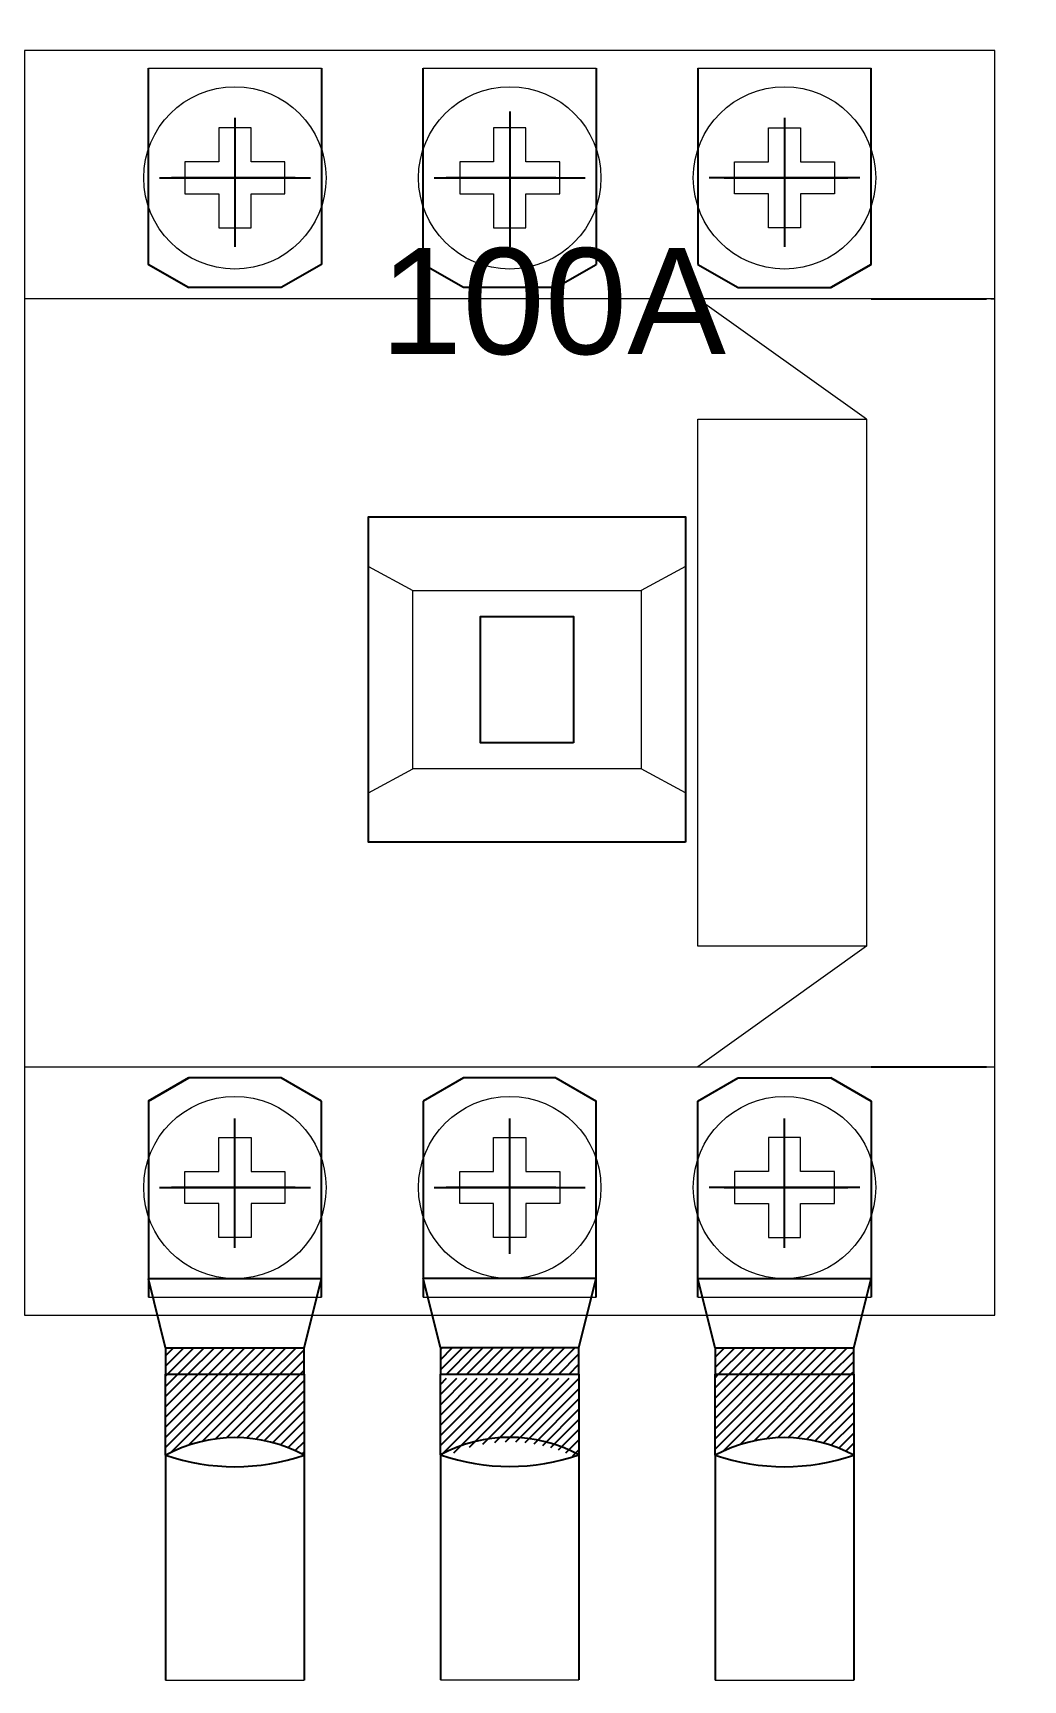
# Model space of a CAD drawing. Header units: millimetres. Extents: x 330554 to 656471, y 11007 to 130943.
# Drawn here: x 420833.1 to 420917.6, y 94432.4 to 94573 of the extents above; entities that cross this region are included whole.
import ezdxf

# ---------------------------------------------------------------- set-up
doc = ezdxf.new("R2010")
doc.units = ezdxf.units.MM
doc.header["$LTSCALE"] = 6
for name, color, linetype in [('BASBAR', 1, 'Continuous'), ('thước đo', 3, 'Continuous'), ('đèn báo pha', 10, 'Continuous')]:
    doc.layers.add(name, color=color, linetype=linetype)
doc.layers.add('M & E', color=5, linetype='Continuous', lineweight=30)
doc.styles.get("Standard").update_dxf_attribs({"font": 'VHELVCN.TTF', "height": 120})
pattern_1 = [(225, (119530.09674, 106156.1728), (0.4354782166, -0.4354782166), [])]

msp = doc.modelspace()

# ---------------------------------------------------------------- hatches: boundary and pattern name
at = {"layer": 'M & E', "lineweight": -2, "ltscale": 8}
h = msp.add_hatch(dxfattribs=at)
h.set_pattern_fill('ANSI31', color=256, scale=4.926874, angle=540, style=0)
h.set_pattern_definition(pattern_1)
h.paths.add_polyline_path([(420891.318, 94460.743), (420891.318, 94458.489), (420903.142, 94458.489), (420903.142, 94460.743)])
h = msp.add_hatch(dxfattribs=at)
h.set_pattern_fill('ANSI31', color=256, scale=4.926874, angle=540, style=0)
h.set_pattern_definition(pattern_1)
edge = h.paths.add_edge_path()
edge.add_line((420891.318, 94451.591), (420891.318, 94458.489))
edge.add_line((420891.318, 94458.489), (420903.142, 94458.489))
edge.add_line((420903.142, 94458.489), (420903.142, 94451.591))
edge.add_arc((420897.23, 94440.588), 12.491, 61.75026, 118.24974)
at = {"layer": 'đèn báo pha', "ltscale": 8}
h = msp.add_hatch(dxfattribs=at)
h.set_pattern_fill('ANSI31', color=2, scale=4.926874, angle=360, style=0)
h.set_pattern_definition([(225, (181477.7806, 64465.0399), (0.4354782166, -0.4354782166), [])])
edge = h.paths.add_edge_path()
edge.add_line((420531.265, 94451.252), (420531.265, 94458.15))
edge.add_line((420531.265, 94458.15), (420543.09, 94458.15))
edge.add_line((420543.09, 94458.15), (420543.09, 94451.252))
edge.add_arc((420537.178, 94440.249), 12.491, 781.75026, 838.24974)
edge = h.paths.add_edge_path()
edge.add_line((420931.328, 94560.239), (420931.328, 94573.049))
h = msp.add_hatch(dxfattribs=at)
h.set_pattern_fill('ANSI31', color=2, scale=4.926874, angle=360, style=0)
h.set_pattern_definition([(225, (181590.2806, 64465.0399), (0.4354782166, -0.4354782166), [])])
edge = h.paths.add_edge_path()
edge.add_line((420643.765, 94451.252), (420643.765, 94458.15))
edge.add_line((420643.765, 94458.15), (420655.59, 94458.15))
edge.add_line((420655.59, 94458.15), (420655.59, 94451.252))
edge.add_arc((420649.678, 94440.249), 12.491, 781.75026, 838.24974)
edge = h.paths.add_edge_path()
edge.add_line((421043.828, 94560.239), (421043.828, 94573.049))
h = msp.add_hatch(dxfattribs=at)
h.set_pattern_fill('ANSI31', color=2, scale=4.926874, angle=360, style=0)
h.set_pattern_definition([(225, (181701.8806, 64465.0399), (0.4354782166, -0.4354782166), [])])
edge = h.paths.add_edge_path()
edge.add_line((420755.365, 94451.252), (420755.365, 94458.15))
edge.add_line((420755.365, 94458.15), (420767.19, 94458.15))
edge.add_line((420767.19, 94458.15), (420767.19, 94451.252))
edge.add_arc((420761.278, 94440.249), 12.491, 781.75026, 838.24974)
edge = h.paths.add_edge_path()
edge.add_line((421155.428, 94560.239), (421155.428, 94573.049))
h = msp.add_hatch(dxfattribs=at)
h.set_pattern_fill('ANSI31', color=2, scale=4.926874, angle=360, style=0)
h.set_pattern_definition([(225, (181814.3806, 64465.0399), (0.4354782166, -0.4354782166), [])])
edge = h.paths.add_edge_path()
edge.add_line((420867.865, 94451.252), (420867.865, 94458.15))
edge.add_line((420867.865, 94458.15), (420879.69, 94458.15))
edge.add_line((420879.69, 94458.15), (420879.69, 94451.252))
edge.add_arc((420873.778, 94440.249), 12.491, 781.75026, 838.24974)
edge = h.paths.add_edge_path()
edge.add_line((421267.928, 94560.239), (421267.928, 94573.049))
h = msp.add_hatch(dxfattribs=at)
h.set_pattern_fill('ANSI31', color=256, scale=4.926874, angle=540, style=0)
h.set_pattern_definition(pattern_1)
h.paths.add_polyline_path([(420856.238, 94458.489), (420856.238, 94460.743), (420844.413, 94460.743), (420844.413, 94458.489)])
h = msp.add_hatch(dxfattribs=at)
h.set_pattern_fill('ANSI31', color=2, scale=4.926874, angle=360, style=0)
h.set_pattern_definition([(225, (181814.3806, 64465.40466), (0.4354782166, -0.4354782166), [])])
h.paths.add_polyline_path([(420867.865, 94460.768), (420879.69, 94460.768), (420879.69, 94458.514), (420867.865, 94458.514)])
h = msp.add_hatch(dxfattribs=at)
h.set_pattern_fill('ANSI31', color=256, scale=4.926874, angle=540, style=0)
h.set_pattern_definition(pattern_1)
edge = h.paths.add_edge_path()
edge.add_arc((420850.326, 94440.588), 12.491, 61.75026, 118.24974)
edge.add_line((420844.413, 94451.591), (420844.413, 94458.489))
edge.add_line((420844.413, 94458.489), (420856.238, 94458.489))
edge.add_line((420856.238, 94458.489), (420856.238, 94451.591))

# ---------------------------------------------------------------- linework, layer by layer
at = {"linetype": 'ByBlock', "lineweight": 18, "ltscale": 8}
for p, q in [((420851.699, 94564.935), (420848.952, 94564.935)), ((420848.952, 94564.935), (420848.952, 94562.045)), ((420851.699, 94564.935), (420848.952, 94564.935)), ((420848.952, 94564.935), (420848.952, 94562.045)), ((420851.699, 94564.935), (420848.952, 94564.935)), ((420848.952, 94564.935), (420848.952, 94562.045)), ((420851.699, 94564.935), (420848.952, 94564.935)), ((420848.952, 94564.935), (420848.952, 94562.045)), ((420851.699, 94562.045), (420851.699, 94564.935)), ((420851.699, 94562.045), (420851.699, 94564.935)), ((420851.699, 94562.045), (420851.699, 94564.935)), ((420851.699, 94562.045), (420851.699, 94564.935)), ((420875.151, 94564.935), (420872.404, 94564.935)), ((420872.404, 94564.935), (420872.404, 94562.045)), ((420875.151, 94564.935), (420872.404, 94564.935)), ((420872.404, 94564.935), (420872.404, 94562.045)), ((420875.151, 94562.045), (420875.151, 94564.935)), ((420875.151, 94562.045), (420875.151, 94564.935)), ((420895.856, 94562.045), (420895.856, 94564.935)), ((420895.856, 94564.935), (420898.604, 94564.935)), ((420895.856, 94562.045), (420895.856, 94564.935)), ((420895.856, 94564.935), (420898.604, 94564.935)), ((420895.856, 94562.045), (420895.856, 94564.935)), ((420895.856, 94564.935), (420898.604, 94564.935)), ((420895.856, 94562.045), (420895.856, 94564.935)), ((420895.856, 94564.935), (420898.604, 94564.935)), ((420898.604, 94564.935), (420898.604, 94562.045)), ((420898.604, 94564.935), (420898.604, 94562.045)), ((420898.604, 94564.935), (420898.604, 94562.045)), ((420898.604, 94564.935), (420898.604, 94562.045)), ((420848.952, 94562.045), (420846.062, 94562.045)), ((420846.062, 94562.045), (420846.062, 94559.298)), ((420848.952, 94562.045), (420846.062, 94562.045)), ((420846.062, 94562.045), (420846.062, 94559.298)), ((420848.952, 94562.045), (420846.062, 94562.045)), ((420846.062, 94562.045), (420846.062, 94559.298)), ((420848.952, 94562.045), (420846.062, 94562.045)), ((420846.062, 94562.045), (420846.062, 94559.298)), ((420854.589, 94562.045), (420851.699, 94562.045)), ((420854.589, 94562.045), (420851.699, 94562.045)), ((420854.589, 94562.045), (420851.699, 94562.045)), ((420854.589, 94562.045), (420851.699, 94562.045)), ((420854.589, 94559.298), (420854.589, 94562.045)), ((420854.589, 94559.298), (420854.589, 94562.045)), ((420854.589, 94559.298), (420854.589, 94562.045)), ((420854.589, 94559.298), (420854.589, 94562.045)), ((420872.404, 94562.045), (420869.514, 94562.045)), ((420869.514, 94562.045), (420869.514, 94559.298)), ((420872.404, 94562.045), (420869.514, 94562.045)), ((420869.514, 94562.045), (420869.514, 94559.298)), ((420878.041, 94562.045), (420875.151, 94562.045)), ((420878.041, 94562.045), (420875.151, 94562.045)), ((420878.041, 94559.298), (420878.041, 94562.045)), ((420878.041, 94559.298), (420878.041, 94562.045)), ((420892.966, 94559.298), (420892.966, 94562.045)), ((420892.966, 94562.045), (420895.856, 94562.045)), ((420892.966, 94559.298), (420892.966, 94562.045)), ((420892.966, 94562.045), (420895.856, 94562.045)), ((420892.966, 94559.298), (420892.966, 94562.045)), ((420892.966, 94562.045), (420895.856, 94562.045)), ((420892.966, 94559.298), (420892.966, 94562.045)), ((420892.966, 94562.045), (420895.856, 94562.045)), ((420898.604, 94562.045), (420901.493, 94562.045)), ((420898.604, 94562.045), (420901.493, 94562.045)), ((420898.604, 94562.045), (420901.493, 94562.045)), ((420898.604, 94562.045), (420901.493, 94562.045)), ((420901.493, 94562.045), (420901.493, 94559.298)), ((420901.493, 94562.045), (420901.493, 94559.298)), ((420901.493, 94562.045), (420901.493, 94559.298)), ((420901.493, 94562.045), (420901.493, 94559.298)), ((420846.062, 94559.298), (420848.952, 94559.298)), ((420846.062, 94559.298), (420848.952, 94559.298)), ((420846.062, 94559.298), (420848.952, 94559.298)), ((420846.062, 94559.298), (420848.952, 94559.298)), ((420848.952, 94559.298), (420848.952, 94556.408)), ((420848.952, 94559.298), (420848.952, 94556.408)), ((420848.952, 94559.298), (420848.952, 94556.408)), ((420848.952, 94559.298), (420848.952, 94556.408)), ((420851.699, 94556.408), (420851.699, 94559.298)), ((420851.699, 94559.298), (420854.589, 94559.298)), ((420851.699, 94556.408), (420851.699, 94559.298)), ((420851.699, 94559.298), (420854.589, 94559.298)), ((420851.699, 94556.408), (420851.699, 94559.298)), ((420851.699, 94559.298), (420854.589, 94559.298)), ((420851.699, 94556.408), (420851.699, 94559.298)), ((420851.699, 94559.298), (420854.589, 94559.298)), ((420869.514, 94559.298), (420872.404, 94559.298)), ((420869.514, 94559.298), (420872.404, 94559.298)), ((420872.404, 94559.298), (420872.404, 94556.408)), ((420872.404, 94559.298), (420872.404, 94556.408)), ((420875.151, 94556.408), (420875.151, 94559.298)), ((420875.151, 94559.298), (420878.041, 94559.298)), ((420875.151, 94556.408), (420875.151, 94559.298)), ((420875.151, 94559.298), (420878.041, 94559.298)), ((420895.856, 94559.298), (420892.966, 94559.298)), ((420895.856, 94559.298), (420892.966, 94559.298)), ((420895.856, 94559.298), (420892.966, 94559.298)), ((420895.856, 94559.298), (420892.966, 94559.298)), ((420895.856, 94556.408), (420895.856, 94559.298)), ((420895.856, 94556.408), (420895.856, 94559.298)), ((420895.856, 94556.408), (420895.856, 94559.298)), ((420895.856, 94556.408), (420895.856, 94559.298)), ((420901.493, 94559.298), (420898.604, 94559.298)), ((420898.604, 94559.298), (420898.604, 94556.408)), ((420901.493, 94559.298), (420898.604, 94559.298)), ((420898.604, 94559.298), (420898.604, 94556.408)), ((420901.493, 94559.298), (420898.604, 94559.298)), ((420898.604, 94559.298), (420898.604, 94556.408)), ((420901.493, 94559.298), (420898.604, 94559.298)), ((420898.604, 94559.298), (420898.604, 94556.408)), ((420848.952, 94556.408), (420851.699, 94556.408)), ((420848.952, 94556.408), (420851.699, 94556.408)), ((420848.952, 94556.408), (420851.699, 94556.408)), ((420848.952, 94556.408), (420851.699, 94556.408)), ((420872.404, 94556.408), (420875.151, 94556.408)), ((420872.404, 94556.408), (420875.151, 94556.408)), ((420898.604, 94556.408), (420895.856, 94556.408)), ((420898.604, 94556.408), (420895.856, 94556.408)), ((420898.604, 94556.408), (420895.856, 94556.408)), ((420898.604, 94556.408), (420895.856, 94556.408)), ((420861.717, 94527.491), (420865.507, 94525.443)), ((420861.717, 94527.491), (420865.507, 94525.443)), ((420888.772, 94527.491), (420884.983, 94525.443)), ((420861.717, 94508.153), (420865.507, 94510.201)), ((420861.717, 94508.153), (420865.507, 94510.201)), ((420888.772, 94508.153), (420884.983, 94510.201)), ((420848.952, 94475.812), (420848.952, 94478.702)), ((420848.952, 94478.702), (420851.699, 94478.702)), ((420848.952, 94475.812), (420848.952, 94478.702)), ((420848.952, 94478.702), (420851.699, 94478.702)), ((420848.952, 94475.812), (420848.952, 94478.702)), ((420848.952, 94478.702), (420851.699, 94478.702)), ((420848.952, 94475.812), (420848.952, 94478.702)), ((420848.952, 94478.702), (420851.699, 94478.702)), ((420851.699, 94478.702), (420851.699, 94475.812)), ((420851.699, 94478.702), (420851.699, 94475.812)), ((420851.699, 94478.702), (420851.699, 94475.812)), ((420851.699, 94478.702), (420851.699, 94475.812)), ((420872.404, 94475.812), (420872.404, 94478.702)), ((420872.404, 94478.702), (420875.151, 94478.702)), ((420872.404, 94475.812), (420872.404, 94478.702)), ((420872.404, 94478.702), (420875.151, 94478.702)), ((420875.151, 94478.702), (420875.151, 94475.812)), ((420875.151, 94478.702), (420875.151, 94475.812)), ((420895.856, 94478.702), (420895.856, 94475.812)), ((420898.604, 94478.702), (420895.856, 94478.702)), ((420895.856, 94478.702), (420895.856, 94475.812)), ((420898.604, 94478.702), (420895.856, 94478.702)), ((420895.856, 94478.702), (420895.856, 94475.812)), ((420898.604, 94478.702), (420895.856, 94478.702)), ((420895.856, 94478.702), (420895.856, 94475.812)), ((420898.604, 94478.702), (420895.856, 94478.702)), ((420898.604, 94475.812), (420898.604, 94478.702)), ((420898.604, 94475.812), (420898.604, 94478.702)), ((420898.604, 94475.812), (420898.604, 94478.702)), ((420898.604, 94475.812), (420898.604, 94478.702)), ((420846.062, 94473.064), (420846.062, 94475.812)), ((420846.062, 94475.812), (420848.952, 94475.812)), ((420846.062, 94473.064), (420846.062, 94475.812)), ((420846.062, 94475.812), (420848.952, 94475.812)), ((420846.062, 94473.064), (420846.062, 94475.812)), ((420846.062, 94475.812), (420848.952, 94475.812)), ((420846.062, 94473.064), (420846.062, 94475.812)), ((420846.062, 94475.812), (420848.952, 94475.812)), ((420851.699, 94475.812), (420854.589, 94475.812)), ((420851.699, 94475.812), (420854.589, 94475.812)), ((420851.699, 94475.812), (420854.589, 94475.812)), ((420851.699, 94475.812), (420854.589, 94475.812)), ((420854.589, 94475.812), (420854.589, 94473.064)), ((420854.589, 94475.812), (420854.589, 94473.064)), ((420854.589, 94475.812), (420854.589, 94473.064)), ((420854.589, 94475.812), (420854.589, 94473.064)), ((420869.514, 94473.064), (420869.514, 94475.812)), ((420869.514, 94475.812), (420872.404, 94475.812)), ((420869.514, 94473.064), (420869.514, 94475.812)), ((420869.514, 94475.812), (420872.404, 94475.812)), ((420875.151, 94475.812), (420878.041, 94475.812)), ((420875.151, 94475.812), (420878.041, 94475.812)), ((420878.041, 94475.812), (420878.041, 94473.064)), ((420878.041, 94475.812), (420878.041, 94473.064)), ((420895.856, 94475.812), (420892.966, 94475.812)), ((420892.966, 94475.812), (420892.966, 94473.064)), ((420895.856, 94475.812), (420892.966, 94475.812)), ((420892.966, 94475.812), (420892.966, 94473.064)), ((420895.856, 94475.812), (420892.966, 94475.812)), ((420892.966, 94475.812), (420892.966, 94473.064)), ((420895.856, 94475.812), (420892.966, 94475.812)), ((420892.966, 94475.812), (420892.966, 94473.064)), ((420901.493, 94475.812), (420898.604, 94475.812)), ((420901.493, 94475.812), (420898.604, 94475.812)), ((420901.493, 94475.812), (420898.604, 94475.812)), ((420901.493, 94475.812), (420898.604, 94475.812)), ((420901.493, 94473.064), (420901.493, 94475.812)), ((420901.493, 94473.064), (420901.493, 94475.812)), ((420901.493, 94473.064), (420901.493, 94475.812)), ((420901.493, 94473.064), (420901.493, 94475.812)), ((420848.952, 94473.064), (420846.062, 94473.064)), ((420848.952, 94473.064), (420846.062, 94473.064)), ((420848.952, 94473.064), (420846.062, 94473.064)), ((420848.952, 94473.064), (420846.062, 94473.064)), ((420848.952, 94470.174), (420848.952, 94473.064)), ((420848.952, 94470.174), (420848.952, 94473.064)), ((420848.952, 94470.174), (420848.952, 94473.064)), ((420848.952, 94470.174), (420848.952, 94473.064)), ((420854.589, 94473.064), (420851.699, 94473.064)), ((420851.699, 94473.064), (420851.699, 94470.174)), ((420854.589, 94473.064), (420851.699, 94473.064)), ((420851.699, 94473.064), (420851.699, 94470.174)), ((420854.589, 94473.064), (420851.699, 94473.064)), ((420851.699, 94473.064), (420851.699, 94470.174)), ((420854.589, 94473.064), (420851.699, 94473.064)), ((420851.699, 94473.064), (420851.699, 94470.174)), ((420872.404, 94473.064), (420869.514, 94473.064)), ((420872.404, 94473.064), (420869.514, 94473.064)), ((420872.404, 94470.174), (420872.404, 94473.064)), ((420872.404, 94470.174), (420872.404, 94473.064)), ((420878.041, 94473.064), (420875.151, 94473.064)), ((420875.151, 94473.064), (420875.151, 94470.174)), ((420878.041, 94473.064), (420875.151, 94473.064)), ((420875.151, 94473.064), (420875.151, 94470.174)), ((420892.966, 94473.064), (420895.856, 94473.064)), ((420892.966, 94473.064), (420895.856, 94473.064)), ((420892.966, 94473.064), (420895.856, 94473.064)), ((420892.966, 94473.064), (420895.856, 94473.064)), ((420895.856, 94473.064), (420895.856, 94470.174)), ((420895.856, 94473.064), (420895.856, 94470.174)), ((420895.856, 94473.064), (420895.856, 94470.174)), ((420895.856, 94473.064), (420895.856, 94470.174)), ((420898.604, 94470.174), (420898.604, 94473.064)), ((420898.604, 94473.064), (420901.493, 94473.064)), ((420898.604, 94470.174), (420898.604, 94473.064)), ((420898.604, 94473.064), (420901.493, 94473.064)), ((420898.604, 94470.174), (420898.604, 94473.064)), ((420898.604, 94473.064), (420901.493, 94473.064)), ((420898.604, 94470.174), (420898.604, 94473.064)), ((420898.604, 94473.064), (420901.493, 94473.064)), ((420851.699, 94470.174), (420848.952, 94470.174)), ((420851.699, 94470.174), (420848.952, 94470.174)), ((420851.699, 94470.174), (420848.952, 94470.174)), ((420851.699, 94470.174), (420848.952, 94470.174)), ((420875.151, 94470.174), (420872.404, 94470.174)), ((420875.151, 94470.174), (420872.404, 94470.174)), ((420895.856, 94470.174), (420898.604, 94470.174)), ((420895.856, 94470.174), (420898.604, 94470.174)), ((420895.856, 94470.174), (420898.604, 94470.174)), ((420895.856, 94470.174), (420898.604, 94470.174)), ((420867.865, 94451.617), (420867.865, 94442.747)), ((420867.865, 94451.617), (420867.865, 94442.747)), ((420879.69, 94451.617), (420879.69, 94442.747)), ((420879.69, 94451.617), (420879.69, 94442.747))]:
    msp.add_line(p, q, dxfattribs=at)
for points in [[(420884.983, 94510.201), (420865.507, 94510.201), (420865.507, 94525.443), (420884.983, 94525.443)], [(420879.219, 94512.42), (420871.271, 94512.42), (420871.271, 94523.224), (420879.219, 94523.224)]]:
    msp.add_lwpolyline(points, close=True, dxfattribs=at)
for centre in [(420850.326, 94560.671), (420850.326, 94560.671), (420850.326, 94560.671), (420850.326, 94560.671), (420873.778, 94560.671), (420897.23, 94560.671), (420897.23, 94560.671), (420897.23, 94560.671), (420897.23, 94560.671), (420850.326, 94474.438), (420850.326, 94474.438), (420850.326, 94474.438), (420850.326, 94474.438), (420873.778, 94474.438), (420897.23, 94474.438), (420897.23, 94474.438), (420897.23, 94474.438), (420897.23, 94474.438)]:
    msp.add_circle(centre, 7.783, dxfattribs=at)
at = {"layer": 'BASBAR', "color": 6}
for points in [[(420888.772, 94503.932), (420861.717, 94503.932), (420861.717, 94531.712), (420888.772, 94531.712)], [(420879.219, 94512.42), (420871.271, 94512.42), (420871.271, 94523.224), (420879.219, 94523.224)]]:
    msp.add_lwpolyline(points, close=True, dxfattribs=at)
at = {"layer": 'M & E', "lineweight": -2, "ltscale": 8}
for p, q in [((420891.318, 94460.743), (420889.84, 94466.655)), ((420903.142, 94460.743), (420904.62, 94466.655)), ((420891.318, 94460.743), (420891.318, 94458.489)), ((420891.318, 94460.743), (420903.142, 94460.743)), ((420903.142, 94458.489), (420903.142, 94460.743)), ((420844.413, 94451.591), (420844.413, 94442.722)), ((420856.238, 94451.591), (420856.238, 94442.722))]:
    msp.add_line(p, q, dxfattribs=at)
msp.add_lwpolyline([(420891.318, 94451.591), (420891.318, 94458.489), (420903.142, 94458.489), (420903.142, 94451.591)], dxfattribs=at)
for centre, radius, start, end in [((420897.23, 94440.588), 12.491, 61.75026, 118.24974), ((420897.23, 94468.712), 18.113, 250.94899, 289.05101)]:
    msp.add_arc(centre, radius, start, end, dxfattribs=at)
at = {"layer": 'thước đo', "color": 7, "lineweight": 18, "ltscale": 8}
for p, q in [((420842.935, 94570.032), (420857.716, 94570.032)), ((420866.387, 94570.032), (420881.168, 94570.032)), ((420889.84, 94570.032), (420904.62, 94570.032)), ((420904.24, 94540.055), (420889.84, 94550.354)), ((420914.853, 94550.354), (420915.178, 94550.354)), ((420904.24, 94495.055), (420889.84, 94484.755)), ((420914.853, 94484.755), (420915.178, 94484.755)), ((420842.935, 94465.077), (420857.716, 94465.077)), ((420866.387, 94465.077), (420881.168, 94465.077)), ((420889.84, 94465.077), (420904.62, 94465.077)), ((420844.413, 94432.378), (420856.238, 94432.378)), ((420867.865, 94432.403), (420879.69, 94432.403)), ((420891.318, 94432.378), (420903.142, 94432.378))]:
    msp.add_line(p, q, dxfattribs=at)
at = {"layer": 'thước đo', "color": 0, "ltscale": 8}
for p, q in [((420850.326, 94565.809), (420850.326, 94555.534)), ((420850.326, 94565.809), (420850.326, 94555.534)), ((420873.778, 94566.336), (420873.778, 94559.019)), ((420873.778, 94565.809), (420873.778, 94555.534)), ((420897.23, 94565.809), (420897.23, 94555.534)), ((420897.23, 94565.809), (420897.23, 94555.534)), ((420850.326, 94564.613), (420850.326, 94556.73)), ((420850.326, 94564.33), (420850.326, 94557.013)), ((420873.778, 94564.613), (420873.778, 94556.73)), ((420873.778, 94564.33), (420873.778, 94557.013)), ((420897.23, 94564.613), (420897.23, 94556.73)), ((420897.23, 94564.33), (420897.23, 94557.013)), ((420873.778, 94563.153), (420873.778, 94555.836)), ((420843.89, 94560.671), (420856.761, 94560.671)), ((420850.326, 94560.671), (420844.912, 94560.671)), ((420845.188, 94560.671), (420855.463, 94560.671)), ((420855.463, 94560.671), (420845.188, 94560.671)), ((420854.267, 94560.671), (420846.384, 94560.671)), ((420867.343, 94560.671), (420880.213, 94560.671)), ((420873.778, 94560.671), (420868.364, 94560.671)), ((420868.64, 94560.671), (420878.915, 94560.671)), ((420877.719, 94560.671), (420869.836, 94560.671)), ((420877.719, 94560.671), (420879.18, 94560.671)), ((420903.665, 94560.671), (420890.795, 94560.671)), ((420902.367, 94560.671), (420892.092, 94560.671)), ((420892.092, 94560.671), (420902.367, 94560.671)), ((420893.288, 94560.671), (420901.171, 94560.671)), ((420897.23, 94560.671), (420902.643, 94560.671)), ((420850.326, 94556.73), (420850.326, 94554.772)), ((420873.778, 94556.73), (420873.778, 94554.772)), ((420897.23, 94556.73), (420897.23, 94554.772)), ((420846.368, 94551.31), (420842.919, 94553.281)), ((420842.935, 94553.281), (420846.384, 94551.31)), ((420857.716, 94553.281), (420854.267, 94551.31)), ((420869.836, 94551.31), (420866.387, 94553.281)), ((420877.719, 94551.31), (420881.168, 94553.281)), ((420889.84, 94553.281), (420893.288, 94551.31)), ((420904.62, 94553.281), (420901.171, 94551.31)), ((420901.188, 94551.31), (420904.637, 94553.281)), ((420846.368, 94483.799), (420842.919, 94481.828)), ((420842.935, 94481.828), (420846.384, 94483.799)), ((420857.716, 94481.828), (420854.267, 94483.799)), ((420869.836, 94483.799), (420866.387, 94481.828)), ((420877.719, 94483.799), (420881.168, 94481.828)), ((420889.84, 94481.828), (420893.288, 94483.799)), ((420904.62, 94481.828), (420901.171, 94483.799)), ((420901.188, 94483.799), (420904.637, 94481.828)), ((420850.326, 94478.379), (420850.326, 94480.337)), ((420850.326, 94469.3), (420850.326, 94479.576)), ((420850.326, 94469.3), (420850.326, 94479.576)), ((420873.778, 94478.379), (420873.778, 94480.337)), ((420873.778, 94469.3), (420873.778, 94479.576)), ((420873.778, 94471.957), (420873.778, 94479.274)), ((420897.23, 94478.379), (420897.23, 94480.337)), ((420897.23, 94469.3), (420897.23, 94479.576)), ((420897.23, 94469.3), (420897.23, 94479.576)), ((420850.326, 94470.496), (420850.326, 94478.379)), ((420850.326, 94470.779), (420850.326, 94478.097)), ((420873.778, 94470.496), (420873.778, 94478.379)), ((420873.778, 94470.779), (420873.778, 94478.097)), ((420897.23, 94470.496), (420897.23, 94478.379)), ((420897.23, 94470.779), (420897.23, 94478.097)), ((420873.778, 94468.773), (420873.778, 94476.09)), ((420843.89, 94474.438), (420856.761, 94474.438)), ((420850.326, 94474.438), (420844.912, 94474.438)), ((420845.188, 94474.438), (420855.463, 94474.438)), ((420855.463, 94474.438), (420845.188, 94474.438)), ((420854.267, 94474.438), (420846.384, 94474.438)), ((420867.343, 94474.438), (420880.213, 94474.438)), ((420873.778, 94474.438), (420868.364, 94474.438)), ((420868.64, 94474.438), (420878.915, 94474.438)), ((420877.719, 94474.438), (420869.836, 94474.438)), ((420877.719, 94474.438), (420879.18, 94474.438)), ((420903.665, 94474.438), (420890.795, 94474.438)), ((420902.367, 94474.438), (420892.092, 94474.438)), ((420892.092, 94474.438), (420902.367, 94474.438)), ((420893.288, 94474.438), (420901.171, 94474.438)), ((420897.23, 94474.438), (420902.643, 94474.438)), ((420857.716, 94466.655), (420842.935, 94466.655)), ((420881.168, 94466.681), (420866.387, 94466.681)), ((420904.62, 94466.655), (420889.84, 94466.655)), ((420844.413, 94451.591), (420844.413, 94432.378)), ((420856.238, 94451.591), (420856.238, 94432.378)), ((420867.865, 94451.617), (420867.865, 94432.403)), ((420867.865, 94451.617), (420867.865, 94432.403)), ((420879.69, 94451.617), (420879.69, 94432.403)), ((420879.69, 94451.617), (420879.69, 94432.403)), ((420891.318, 94451.591), (420891.318, 94432.378)), ((420891.318, 94451.591), (420891.318, 94442.722)), ((420903.142, 94451.591), (420903.142, 94432.378)), ((420903.142, 94451.591), (420903.142, 94442.722))]:
    msp.add_line(p, q, dxfattribs=at)
at = {"layer": 'thước đo', "color": 0, "linetype": 'ByBlock', "ltscale": 8}
for p, q in [((420904.637, 94550.354), (420914.467, 94550.354)), ((420904.637, 94484.755), (420914.467, 94484.755))]:
    msp.add_line(p, q, dxfattribs=at)
at = {"layer": 'thước đo', "color": 7, "lineweight": 18, "ltscale": 8}
for points in [[(420832.378, 94463.536), (420915.178, 94463.536), (420915.178, 94571.536), (420832.378, 94571.536)], [(420832.378, 94484.755), (420915.178, 94484.755), (420915.178, 94550.354), (420832.378, 94550.354)], [(420904.24, 94495.055), (420889.84, 94495.055), (420889.84, 94540.055), (420904.24, 94540.055)]]:
    msp.add_lwpolyline(points, close=True, dxfattribs=at)
at = {"layer": 'thước đo', "color": 0, "ltscale": 8}
for points in [[(420842.935, 94553.281), (420842.935, 94570.032)], [(420857.716, 94570.032), (420857.716, 94553.281)], [(420866.387, 94553.281), (420866.387, 94570.032)], [(420881.168, 94570.032), (420881.168, 94553.281)], [(420889.84, 94570.032), (420889.84, 94553.281)], [(420904.62, 94553.281), (420904.62, 94570.032)], [(420854.267, 94551.31), (420846.384, 94551.31)], [(420877.719, 94551.31), (420869.836, 94551.31)], [(420893.288, 94551.31), (420901.171, 94551.31)], [(420854.267, 94483.799), (420846.384, 94483.799)], [(420877.719, 94483.799), (420869.836, 94483.799)], [(420893.288, 94483.799), (420901.171, 94483.799)], [(420842.935, 94481.828), (420842.935, 94465.077)], [(420857.716, 94465.077), (420857.716, 94481.828)], [(420866.387, 94481.828), (420866.387, 94465.077)], [(420881.168, 94465.077), (420881.168, 94481.828)], [(420889.84, 94465.077), (420889.84, 94481.828)], [(420904.62, 94481.828), (420904.62, 94465.077)]]:
    msp.add_lwpolyline(points, dxfattribs=at)
at = {"layer": 'đèn báo pha', "ltscale": 8}
for p, q in [((420844.413, 94460.743), (420842.935, 94466.655)), ((420856.238, 94460.743), (420857.716, 94466.655)), ((420844.413, 94460.743), (420844.413, 94458.489)), ((420844.413, 94460.743), (420856.238, 94460.743)), ((420856.238, 94458.489), (420856.238, 94460.743)), ((420844.413, 94458.489), (420856.238, 94458.489)), ((420891.318, 94458.489), (420903.142, 94458.489)), ((420891.318, 94451.591), (420891.318, 94442.722)), ((420903.142, 94451.591), (420903.142, 94442.722))]:
    msp.add_line(p, q, dxfattribs=at)
at = {"layer": 'đèn báo pha', "color": 2, "ltscale": 8}
for p, q in [((420867.865, 94460.768), (420866.387, 94466.681)), ((420879.69, 94460.768), (420881.168, 94466.681)), ((420867.865, 94460.768), (420867.865, 94458.514)), ((420867.865, 94460.768), (420879.69, 94460.768)), ((420879.69, 94458.514), (420879.69, 94460.768))]:
    msp.add_line(p, q, dxfattribs=at)
at = {"layer": 'đèn báo pha', "ltscale": 8}
msp.add_lwpolyline([(420844.413, 94451.591), (420844.413, 94458.489), (420856.238, 94458.489), (420856.238, 94451.591)], dxfattribs=at)
at = {"layer": 'đèn báo pha', "color": 2, "ltscale": 8}
msp.add_lwpolyline([(420867.865, 94451.617), (420867.865, 94458.514), (420879.69, 94458.514), (420879.69, 94451.617)], dxfattribs=at)
at = {"layer": 'đèn báo pha', "ltscale": 8}
for centre, radius, start, end in [((420850.326, 94440.588), 12.491, 61.75026, 118.24974), ((420850.326, 94468.712), 18.113, 250.94899, 289.05101)]:
    msp.add_arc(centre, radius, start, end, dxfattribs=at)
at = {"layer": 'đèn báo pha', "color": 2, "ltscale": 8}
for centre, radius, start, end in [((420873.778, 94440.614), 12.491, 61.75026, 118.24974), ((420873.778, 94468.738), 18.113, 250.94899, 289.05101)]:
    msp.add_arc(centre, radius, start, end, dxfattribs=at)

# ---------------------------------------------------------------- texts
at = {"layer": 'đèn báo pha', "color": 1, "ltscale": 8, "insert": (420892.238, 94554.672), "char_height": 18.10626, "width": 267.52446, "attachment_point": 3}
msp.add_mtext('{\\fVNI-Helve|b0|i0|c0|p2;  \\H0.6667x; \\H0.75x;100A}', dxfattribs=at)

doc.saveas('drawing.dxf')
